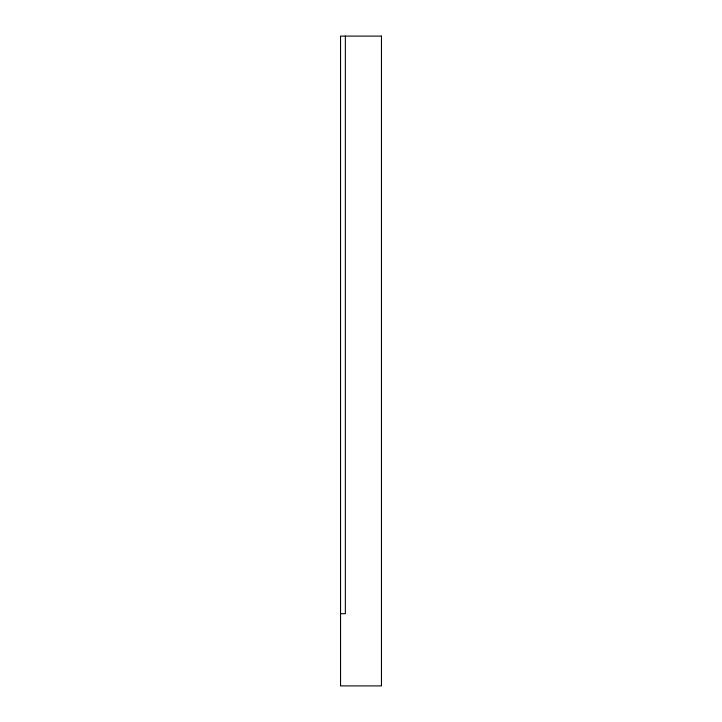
<?xml version="1.0" encoding="UTF-8"?>
<svg xmlns="http://www.w3.org/2000/svg" width="722" height="722" viewBox="0 0 722 722"><rect width="100%" height="100%" fill="white"/><g stroke="black" fill="none" stroke-linecap="round" stroke-linejoin="round"><path stroke-width="1.08" d="M340.54 613.7L345.36 613.7L345.36 36.1M381.46 36.1L340.54 36.1L340.54 685.9L381.46 685.9L381.46 36.1"/></g></svg>
